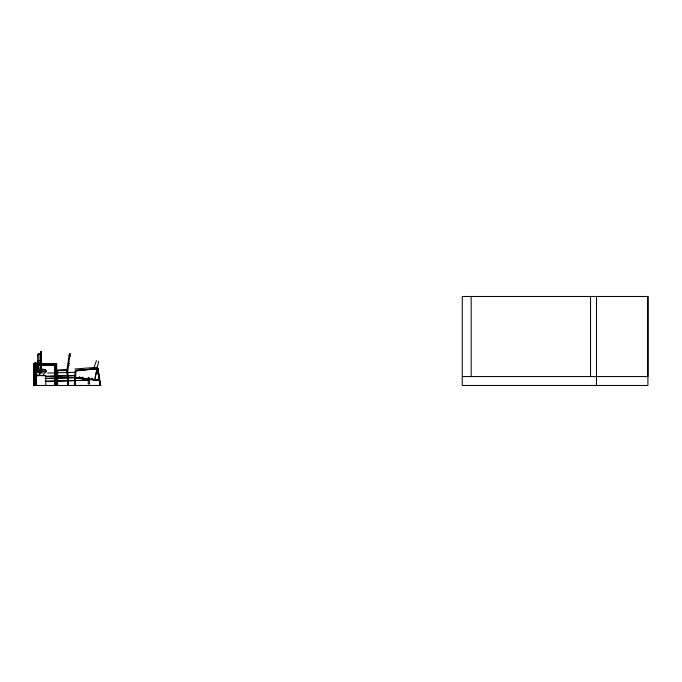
<?xml version="1.0" encoding="UTF-8"?>
<svg xmlns="http://www.w3.org/2000/svg" width="682" height="682" viewBox="0 0 682 682"><rect width="100%" height="100%" fill="white"/><g stroke="black" fill="none" stroke-linecap="round" stroke-linejoin="round"><path stroke-width="1.02" d="M100.893 385.466L34.117 385.466L35.839 385.466L35.805 363.779L34.1 363.779L34.151 385.466L35.839 385.466L35.805 363.779L34.117 363.779L34.202 385.526L34.441 373.139M38.107 361.017L38.806 360.735M38.431 365.731L38.431 367.607L38.601 365.731M37.8 371.545C38.763 374.043 39.547 369.15 38.848 367.982C38.209 368.655 40.153 349.295 37.842 355.484C37.118 354.146 40.732 353.523 37.749 354.836L37.757 371.289M40.588 362.602L40.673 352.1L40.579 356.354M40.588 355.757L40.605 352.1L40.588 356.243M40.843 352.62L41.116 351.852L41.116 372.304L41.116 351.776M54.833 373.915L54.833 385.458L56.555 385.466L56.555 363.779L54.867 363.83L54.833 367.641M54.858 365.552L54.892 385.458L56.538 385.415L56.538 363.787L34.364 364.171L34.381 365.484L56.308 365.501L56.265 364.103L34.236 363.907L56.572 364.128M56.555 370.011L56.555 363.83L54.875 363.779L56.461 363.779L56.308 365.501L56.393 363.856L34.279 364.111L34.236 365.492L35.839 365.492L35.839 385.466L34.1 385.466L34.219 363.796L35.839 363.83L35.805 374.409M462.268 376.566L462.277 296.474L647.9 296.474L647.9 385.466L462.268 385.466L462.268 376.566L647.9 376.566L647.9 296.474M596.477 296.474L596.477 385.466M37.757 355.467C40.264 352.824 37.544 353.779 37.757 355.544C40.792 351.886 37.476 353.856 37.757 355.62C41.389 351.136 35.558 357.82 38.328 354.444L37.757 355.416M41.116 353.344L41.133 352.185L41.295 352.867M41.116 372.304L41.116 368.749L41.116 369.618M54.875 363.83L54.833 385.458L56.572 385.415L54.841 385.466L54.875 363.779L56.538 363.787L56.521 366.311M34.381 365.484L34.262 364.111L34.279 365.492L34.39 364.137L56.308 364.205L56.436 365.492L56.436 363.813L56.436 365.492L56.436 363.813L56.418 365.484L34.381 365.475L34.339 364.111L34.407 365.492L56.436 365.45M38.252 354.478L38.84 354.154L37.757 355.126L38.917 354.12L37.757 355.203C38.695 353.66 38.669 353.975 37.757 355.544M41.116 370.479L40.843 372.142L40.605 371.366M37.757 355.007L37.757 355.808L37.766 354.759L38.908 354.128L37.749 354.768L37.842 355.484M40.843 371.835L40.954 352.858M37.757 368.8L37.757 368.237L37.877 368.715M57.595 385.415L57.697 370.582M40.954 352.594C40.323 351.639 41.338 352.466 41.184 352.279M38.601 364.435L38.465 363.353M40.673 371.98L40.588 365.484M38.618 363.446L38.345 361.835L38.439 364.427M56.291 365.475L56.427 364.06L56.291 365.45M40.613 371.784L40.553 352.517L41.014 352.543M37.842 360.735L38.925 360.778M34.739 362.798L36.01 362.824L35.814 371.051M35.805 368.996L36.01 362.824M38.243 361.972L38.635 362.492M38.917 372.202L38.022 371.878M89.674 377.768L89.47 384.043L88.208 384.017L88.362 377.351L88.242 380.241L56.666 381.085L88.293 380.181M38.908 370.36L38.925 369.67M38.917 367.922L37.851 367.999L38.917 367.922L38.175 367.965L38.107 360.727M74.696 385.364L75.182 371.494A1.253 1.253 0 0 1 76.324 370.283L97.867 368.655L75.89 370.982L75.173 385.364M41.201 371.912L41.244 352.423M38.26 362.099L38.49 362.347M40.545 371.937L41.108 371.23L41.116 372.065M35.831 365.501C34.56 358.459 34.032 369.175 34.245 364.162M45.114 371.23L45.251 369.644L41.449 369.218L45.225 369.61L46.512 371.349L45.43 372.662M79.146 378.075L79.462 377.197L79.24 378.101L79.325 377.18L79.24 378.101L99.461 380.258L100.288 385.466M91.524 379.269L91.848 378.391L91.618 379.294L91.712 378.374L91.72 379.286L99.461 380.249L97.671 368.595L76.35 370.522L75.421 371.502L74.935 385.466M91.618 379.294L91.712 378.374M39.991 373.421L39.795 372.398L36.828 372.346M39.94 373.557L39.957 372.508L38.559 372.219L40.068 372.457L40.042 373.625M42.736 375.629L44.279 375.262M45.08 371.494L44.91 373.182L37.237 372.483L36.018 370.667L37.646 368.8M41.022 371.528L41.116 372.193M70.144 356.021L69.249 355.902L69.487 354.086L70.553 354.231L69.683 354.111L69.419 355.927M37.698 375.791L37.382 375.629M95.028 378.484L98.643 361.307M37.766 368.34L37.851 368.612M95.011 378.391L97.245 367.999M40.656 371.912C40.076 371.494 41.653 371.681 40.954 371.903M44.236 375.262C35.507 377.282 41.227 369.55 40.093 373.497M100.228 385.364L97.594 368.587L100.228 385.364L99.214 380.002L91.72 379.286L99.257 380.045L97.398 368.63L97.858 368.553L100.518 385.364M93.886 367.726L96.443 360.693M39.948 373.531L39.547 372.346M40.076 373.182L39.854 373.77M41.201 371.681L40.988 371.383M39.675 374.631L39.445 375.236M99.393 380.241L100.058 385.364L99.461 380.249L74.96 377.913L99.333 380.42L100.348 385.364L97.858 368.553L97.356 368.919M37.774 354.751L38.865 354.146L37.749 354.887L38.311 354.444M56.427 364.06L56.325 365.492L56.436 364.162M35.464 385.432L34.151 385.466L35.839 385.466M41.244 353.549L41.244 370.531M37.911 360.676L38.891 360.65M41.048 371.443L41.048 370.531M96.631 368.911L97.091 368.706L96.605 368.578M36.675 375.305L44.16 375.569L35.771 375.62M36.99 375.305L37.689 375.262M34.1 363.83L34.245 365.45M43.716 375.253L43.102 375.245L43.853 375.253M74.832 369.013L96.392 367.351M35.873 375.262L37.399 375.305M47.672 373.071L54.091 372.901M68.55 372.508L74.977 372.338M45.2 376.379L54.679 376.132L45.2 376.438M45.157 378.391L54.628 378.135M57.791 378.05L83.051 377.376M45.148 378.51L54.628 378.195M57.782 378.169L83.051 377.427M54.56 381.085L45.089 381.34L54.56 381.144M35.72 375.612L37.689 375.612M55.378 363.864L35.345 364.171L42.437 364.111M35.438 364.103L55.276 364.128M35.421 365.484L55.216 365.492M57.697 372.713L66.836 372.602M37.024 375.245L36.657 375.236M36.265 375.509L45.796 375.509L45.796 385.466M35.899 375.253L36.521 375.262M47.024 364.111L55.233 364.154L48.951 364.111M74.696 385.39L75.173 385.407M43.631 375.305L43.358 375.253M43.068 375.245L44.04 375.305M36.052 370.394L37.442 370.522M41.278 370.872L46.512 371.349L45.251 369.644M36.018 370.667L37.416 370.795M41.244 371.144L46.478 371.622M75.199 377.913L99.333 380.42L100.348 385.364L97.867 368.621M97.867 368.655L99.308 380.096M69.317 355.91L70.314 356.038M68.882 365.416L68.098 365.313M68.029 365.305L68.976 365.433M96.588 367.359L97.066 367.47M97.594 368.587L99.257 380.045M34.245 365.501L34.228 363.804L34.279 365.492M67.799 385.415L66.836 370.505L69.368 353.881L69.973 353.941L67.902 370.505L68.481 385.415M41.099 371.306L40.732 371.801L41.082 371.417M34.219 363.796L34.245 365.177M79.325 377.18L79.334 378.092M590.544 296.474L590.544 376.566M471.168 296.474L471.168 376.566M100.8 385.466L99.785 385.466M75.446 385.466L74.423 385.466M66.64 372.713L66.64 370.582L56.316 370.582L56.316 385.415M41.491 352.406L41.491 371.673M40.929 352.031L40.954 371.98M40.588 363.429L40.588 364.657M38.925 362.065L38.925 364.197M38.107 362.082L38.107 364.197M37.928 361.699L37.928 364.197M38.925 371.289L38.925 371.997L38.925 371.289M74.679 375.594L57.834 376.046L74.679 375.654M66.666 369.968L56.384 370.309L66.666 369.968M69.249 363.625L68.268 363.489L69.308 363.634"/></g></svg>
